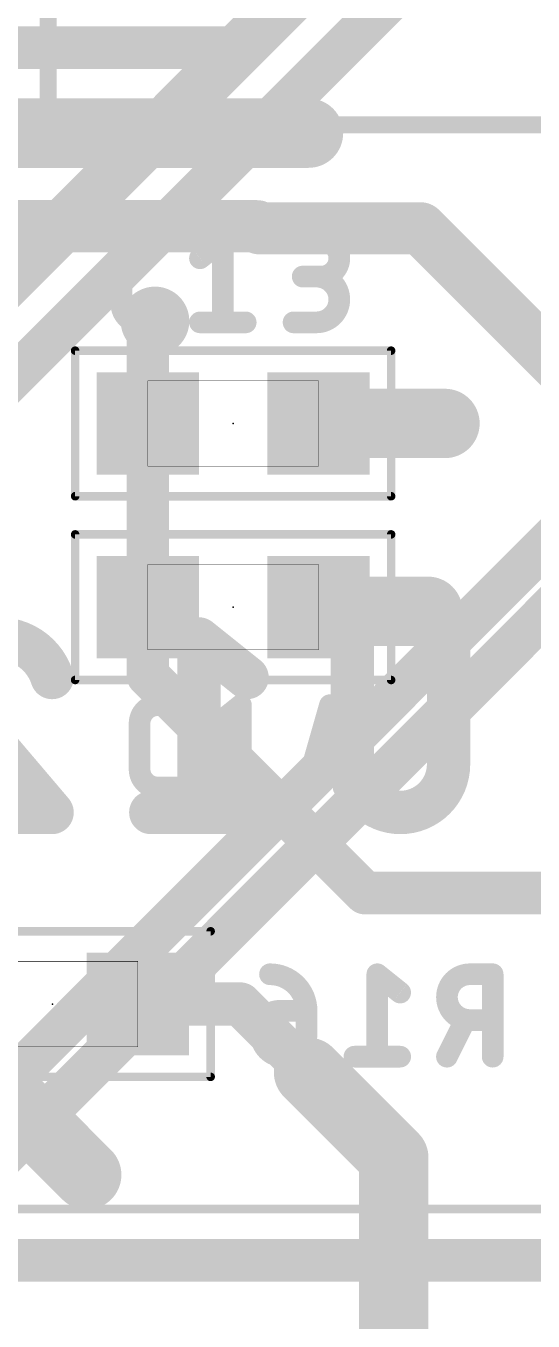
# Model space of a CAD drawing. Extents: x -4.1 to 63.7, y 1.1 to 51.7.
# Drawn here: x 28.34 to 31.32, y 14.04 to 21.63 of the extents above; entities that cross this region are included whole.
import ezdxf

# ---------------------------------------------------------------- set-up
doc = ezdxf.new("R2010")
doc.units = 0
for name, color, linetype in [('1', 12, 'CONTINUOUS'), ('15', 30, 'CONTINUOUS'), ('16', 132, 'CONTINUOUS'), ('18', 110, 'CONTINUOUS'), ('2', 41, 'CONTINUOUS'), ('22', 253, 'CONTINUOUS'), ('23', 53, 'CONTINUOUS'), ('24', 53, 'CONTINUOUS'), ('25', 253, 'CONTINUOUS'), ('26', 253, 'CONTINUOUS'), ('39', 12, 'CONTINUOUS'), ('40', 132, 'CONTINUOUS'), ('51', 253, 'CONTINUOUS'), ('52', 253, 'CONTINUOUS')]:
    doc.layers.add(name, color=color, linetype=linetype)

# ---------------------------------------------------------------- blocks, each defined once
blk = doc.blocks.new('RECT')
blk.add_solid([(-0.5, -0.5), (0.5, -0.5), (-0.5, 0.5), (0.5, 0.5)])
blk = doc.blocks.new('ROUNDV')
at = {"const_width": 0.5}
blk.add_lwpolyline([(0, -0.25, 1), (0, 0.25, 1), (0, -0.25)], format="xyb", dxfattribs=at)

msp = doc.modelspace()

# ---------------------------------------------------------------- linework, layer by layer
at = {"layer": '1'}
for points, const_width in [([(29.6, 21.5), (33.1, 25)], 0.25), ([(24.5756, 21.5), (29.6, 21.5)], 0.25), ([(30, 21), (25.5, 21)], 0.4064), ([(29.6982, 20.4552), (25.8552, 20.4552)], 0.3048), ([(29.7106, 20.4428), (30.6572, 20.4428)], 0.3048), ([(29.6982, 20.4552), (29.7106, 20.4428)], 0.254), ([(30.6572, 20.4428), (31.5, 19.6)], 0.3048), ([(29.058, 19.858), (29.1, 19.9)], 0.25), ([(29.058, 19.3), (29.058, 19.858)], 0.25), ([(30.058, 19.3), (30.8, 19.3)], 0.4064), ([(29.058, 19.3), (29.058, 18.224)], 0.25), ([(30.058, 18.224), (30.082, 18.2)], 0.4064), ([(30.082, 18.2), (30.7, 18.2)], 0.4064), ([(29.058, 18.224), (29.058, 17.824)], 0.25), ([(30.332, 16.55), (29.058, 17.824)], 0.25), ([(30.332, 16.55), (33.1, 16.55)], 0.25), ([(27.9, 15.7), (28.7, 14.9)], 0.4064)]:
    msp.add_lwpolyline(points, dxfattribs=dict(at, const_width=const_width))
for points, const_width in [([(29.6, 21.4375, 1), (29.6, 21.5625)], 0.125), ([(29.5558, 21.5442, 1), (29.6442, 21.4558)], 0.125), ([(30, 20.8984, 1), (30, 21.1016)], 0.2032), ([(29.7106, 20.519, 1), (29.7106, 20.3666)], 0.1524), ([(29.7431, 20.5001, 1), (29.6533, 20.4103)], 0.127), ([(29.6982, 20.379, 1), (29.6982, 20.5314)], 0.1524), ([(30.7111, 20.4967, 1), (30.6033, 20.3889)], 0.1524), ([(30.6572, 20.3666, 1), (30.6572, 20.519)], 0.1524), ([(29.6657, 20.3979, 1), (29.7555, 20.4877)], 0.127), ([(29.1442, 19.8558, 1), (29.0558, 19.9442)], 0.125), ([(29.1205, 19.858, 1), (28.9955, 19.858)], 0.125), ([(29.0138, 19.9022, 1), (29.1022, 19.8138)], 0.125), ([(30.058, 19.4016, 1), (30.058, 19.1984)], 0.2032), ([(30.8, 19.1984, 1), (30.8, 19.4016)], 0.2032), ([(29.1205, 19.3, 1), (28.9955, 19.3)], 0.125), ([(28.9955, 19.3, 1), (29.1205, 19.3)], 0.125), ([(30.1298, 18.2958, 1), (29.9862, 18.1522)], 0.2032), ([(30.082, 18.3016, 1), (30.082, 18.0984)], 0.2032), ([(30.0102, 18.1282, 1), (30.1538, 18.2718)], 0.2032), ([(30.7, 18.0984, 1), (30.7, 18.3016)], 0.2032), ([(29.1205, 18.224, 1), (28.9955, 18.224)], 0.125), ([(28.9955, 18.224, 1), (29.1205, 18.224)], 0.125), ([(29.1022, 17.8682, 1), (29.0138, 17.7798)], 0.125), ([(28.9955, 17.824, 1), (29.1205, 17.824)], 0.125), ([(30.332, 16.6125, 1), (30.332, 16.4875)], 0.125), ([(30.2878, 16.5058, 1), (30.3762, 16.5942)], 0.125), ([(28.6282, 14.8282, 1), (28.7718, 14.9718)], 0.2032)]:
    msp.add_lwpolyline(points, format="xyb", dxfattribs=dict(at, const_width=const_width))
at = {"layer": '15'}
for points, const_width in [([(38.6, 25.8), (14.8, 2)], 0.25), ([(16, 2.8), (37.45, 24.25)], 0.254), ([(22.3, 13.6), (30.8, 22.1)], 0.25), ([(30.1, 22), (22.4, 14.3)], 0.3048)]:
    msp.add_lwpolyline(points, dxfattribs=dict(at, const_width=const_width))
at = {"layer": '16'}
for points, const_width in [([(29, 15.9), (29.6, 15.9)], 0.254), ([(29.6, 15.9), (30, 15.5)], 0.254), ([(30, 15.5), (30.5, 15)], 0.4064), ([(30.5, 15), (30.5, 6.4)], 0.4064)]:
    msp.add_lwpolyline(points, dxfattribs=dict(at, const_width=const_width))
for points, const_width in [([(29, 15.9635, 1), (29, 15.8365)], 0.127), ([(29.6449, 15.9449, 1), (29.5551, 15.8551)], 0.127), ([(29.6, 15.8365, 1), (29.6, 15.9635)], 0.127), ([(30.0718, 15.5718, 1), (29.9282, 15.4282)], 0.2032), ([(29.9551, 15.4551, 1), (30.0449, 15.5449)], 0.127), ([(30.6016, 15, 1), (30.3984, 15)], 0.2032), ([(30.4282, 14.9282, 1), (30.5718, 15.0718)], 0.2032)]:
    msp.add_lwpolyline(points, format="xyb", dxfattribs=dict(at, const_width=const_width))
at = {"layer": '2', "const_width": 0.25}
msp.add_lwpolyline([(38.5, 14.4), (4.2, 14.4)], dxfattribs=at)
at = {"layer": '22', "const_width": 0.2}
msp.add_lwpolyline([(33.45, 14.375), (24.95, 14.375)], dxfattribs=at)
at = {"layer": '23'}
for p in [(29.558, 19.3), (29.558, 18.224)]:
    msp.add_point(p, dxfattribs=at)
at = {"layer": '24'}
msp.add_point((28.5, 15.9), dxfattribs=at)
at = {"layer": '25'}
for points, const_width in [([(29.0108, 20.3745, 0.4142), (28.9036, 20.2673)], 0.127), ([(29.0108, 20.4063, 1), (29.0108, 20.3428)], 0.0635), ([(29.0108, 20.3428, 1), (29.0108, 20.4062)], 0.0635), ([(29.1181, 20.3428, 1), (29.1181, 20.4063)], 0.0635), ([(29.5295, 20.3745, 1), (29.466, 20.3745)], 0.0635), ([(29.5176, 20.3497, 1), (29.4779, 20.3993)], 0.0635), ([(29.9123, 20.4063, 1), (29.9123, 20.3428)], 0.0635), ([(30.0732, 20.4063, 1), (30.0732, 20.3428)], 0.0635), ([(30.0732, 20.16, 1), (30.0732, 20.3745)], 0.127), ([(30.0732, 20.3428, 1), (30.0732, 20.4063)], 0.0635), ([(28.9353, 20.2673, 1), (28.8718, 20.2673)], 0.0635), ([(28.8718, 20.2673, 1), (28.9353, 20.2673)], 0.0635), ([(29.3438, 20.292, 1), (29.3835, 20.2425)], 0.0635), ([(29.9659, 20.1918, 1), (29.9659, 20.1283)], 0.0635), ([(30.0464, 19.8919, 1), (30.0464, 20.16)], 0.127), ([(30.0464, 20.1918, 1), (30.0464, 20.1283)], 0.0635), ([(30.0732, 20.1918, 1), (30.0732, 20.1283)], 0.0635), ([(30.0732, 20.1283, 1), (30.0732, 20.1918)], 0.0635), ([(28.9036, 19.9991, 0.4142), (29.0108, 19.8919)], 0.127), ([(28.9353, 19.9991, 1), (28.8718, 19.9991)], 0.0635), ([(28.8718, 19.9991, 1), (28.9353, 19.9991)], 0.0635), ([(29.0108, 19.9236, 1), (29.0108, 19.8602)], 0.0635), ([(29.0108, 19.8602, 1), (29.0108, 19.9236)], 0.0635), ([(29.1181, 19.8602, 1), (29.1181, 19.9236)], 0.0635), ([(29.3637, 19.9236, 1), (29.3637, 19.8602)], 0.0635), ([(29.6318, 19.8602, 1), (29.6318, 19.9236)], 0.0635), ([(29.9123, 19.9236, 1), (29.9123, 19.8602)], 0.0635), ([(30.0464, 19.9236, 1), (30.0464, 19.8602)], 0.0635), ([(30.0464, 19.8602, 1), (30.0464, 19.9236)], 0.0635), ([(29.466, 19.8919, 1), (29.5295, 19.8919)], 0.0635), ([(29.1168, 17.6505, 0.4142), (29.0096, 17.5433)], 0.127), ([(29.1168, 17.6822, 1), (29.1168, 17.6188)], 0.0635), ([(29.1168, 17.6188, 1), (29.1168, 17.6822)], 0.0635), ([(29.2241, 17.6188, 1), (29.2241, 17.6822)], 0.0635), ([(29.6355, 17.6505, 1), (29.572, 17.6505)], 0.0635), ([(29.6236, 17.6257, 1), (29.5839, 17.6753)], 0.0635), ([(30.1561, 17.6418, 1), (30.095, 17.6592)], 0.0635), ([(29.0413, 17.5433, 1), (28.9778, 17.5433)], 0.0635), ([(29.4498, 17.568, 1), (29.4895, 17.5185)], 0.0635), ([(28.9778, 17.5433, 1), (29.0413, 17.5433)], 0.0635), ([(30.2377, 17.3824, 1), (30.1742, 17.3824)], 0.0635), ([(29.0413, 17.2751, 1), (28.9778, 17.2751)], 0.0635), ([(28.9778, 17.2751, 1), (29.0413, 17.2751)], 0.0635), ([(29.0096, 17.2751, 0.4142), (29.1168, 17.1679)], 0.127), ([(30.0183, 17.3069, 1), (30.0183, 17.2434)], 0.0635), ([(29.9878, 17.2839, 1), (30.0488, 17.2664)], 0.0635), ([(30.2864, 17.2434, 1), (30.2864, 17.3069)], 0.0635), ([(29.1168, 17.1996, 1), (29.1168, 17.1362)], 0.0635), ([(29.1168, 17.1362, 1), (29.1168, 17.1996)], 0.0635), ([(29.2241, 17.1362, 1), (29.2241, 17.1996)], 0.0635), ([(29.4697, 17.1996, 1), (29.4697, 17.1362)], 0.0635), ([(29.7378, 17.1362, 1), (29.7378, 17.1996)], 0.0635), ([(29.572, 17.1679, 1), (29.6355, 17.1679)], 0.0635), ([(30.1742, 17.1679, 1), (30.2377, 17.1679)], 0.0635)]:
    msp.add_lwpolyline(points, format="xyb", dxfattribs=dict(at, const_width=const_width))
at = {"layer": '25', "const_width": 0.127}
for points in [[(29.0108, 20.3745), (29.1181, 20.3745)], [(29.3637, 20.2673), (29.4977, 20.3745)], [(29.4977, 20.3745), (29.4977, 19.8919)], [(29.9123, 20.3745), (30.0732, 20.3745)], [(28.9036, 19.9991), (28.9036, 20.2673)], [(30.0732, 20.16), (29.9659, 20.16)], [(29.1181, 19.8919), (29.0108, 19.8919)], [(29.3637, 19.8919), (29.6318, 19.8919)], [(29.9123, 19.8919), (30.0464, 19.8919)], [(29.1168, 17.6505), (29.2241, 17.6505)], [(29.4697, 17.5433), (29.6037, 17.6505)], [(29.6037, 17.6505), (29.6037, 17.1679)], [(30.1255, 17.6505), (30.0183, 17.2751)], [(29.0096, 17.2751), (29.0096, 17.5433)], [(30.206, 17.3824), (30.206, 17.1679)], [(30.0183, 17.2751), (30.2864, 17.2751)], [(29.2241, 17.1679), (29.1168, 17.1679)], [(29.4697, 17.1679), (29.7378, 17.1679)]]:
    msp.add_lwpolyline(points, dxfattribs=at)
at = {"layer": '26'}
for points, const_width in [([(28.4968, 17.8122, 0.3252), (28.1863, 18.038)], 0.254), ([(29.4211, 18.038, 1), (29.294, 18.038)], 0.127), ([(29.3972, 18.0876, 1), (29.3179, 17.9884)], 0.127), ([(30.3199, 18.038, 1), (30.1929, 18.038)], 0.127), ([(30.8844, 18.038, 1), (30.7574, 18.038)], 0.127), ([(29.6001, 17.7626, 1), (29.6794, 17.8618)], 0.127), ([(28.4364, 17.7927, 1), (28.5572, 17.8318)], 0.127), ([(30.2564, 17.3042, 1), (30.8209, 17.3042)], 0.254), ([(30.3199, 17.3042, 1), (30.1929, 17.3042)], 0.127), ([(30.8844, 17.3042, 1), (30.7574, 17.3042)], 0.127), ([(30.1929, 17.3042, 1), (30.3199, 17.3042)], 0.127), ([(30.7574, 17.3042, 1), (30.8844, 17.3042)], 0.127), ([(28.4968, 16.9585, 1), (28.4968, 17.0855)], 0.127), ([(29.0753, 17.0855, 1), (29.0753, 16.9585)], 0.127), ([(29.6398, 16.9585, 1), (29.6398, 17.0855)], 0.127), ([(28.4484, 16.9809, 1), (28.5452, 17.0631)], 0.127), ([(29.294, 17.022, 1), (29.4211, 17.022)], 0.127), ([(29.9886, 15.86, 0.4142), (29.7741, 16.0745)], 0.127), ([(29.7741, 16.1062, 1), (29.7741, 16.0427)], 0.0635), ([(30.423, 16.0993, 1), (30.3834, 16.0497)], 0.0635), ([(30.4349, 16.0745, 1), (30.3714, 16.0745)], 0.0635), ([(30.9455, 16.0745, 1), (30.9455, 15.8064)], 0.127), ([(30.9455, 16.1062, 1), (30.9455, 16.0428)], 0.0635), ([(30.9455, 16.0428, 1), (30.9455, 16.1062)], 0.0635), ([(31.1113, 16.0745, 1), (31.0478, 16.0745)], 0.0635), ([(31.0795, 16.0428, 1), (31.0795, 16.1062)], 0.0635), ([(30.5174, 15.9425, 1), (30.5571, 15.992)], 0.0635), ([(29.8277, 15.86, 0.4142), (29.7205, 15.7528)], 0.127), ([(29.8277, 15.8918, 1), (29.8277, 15.8283)], 0.0635), ([(29.8277, 15.8283, 1), (29.8277, 15.8918)], 0.0635), ([(30.0204, 15.86, 1), (29.9569, 15.86)], 0.0635), ([(29.9569, 15.86, 1), (30.0204, 15.86)], 0.0635), ([(29.9886, 15.8283, 1), (29.9886, 15.8918)], 0.0635), ([(30.947, 15.7922, 1), (30.8902, 15.8206)], 0.0635), ([(30.9455, 15.8381, 1), (30.9455, 15.7746)], 0.0635), ([(30.9455, 15.7746, 1), (30.9455, 15.8381)], 0.0635), ([(31.0795, 15.7746, 1), (31.0795, 15.8381)], 0.0635), ([(29.7522, 15.7528, 1), (29.6887, 15.7528)], 0.0635), ([(29.7205, 15.726, 1), (29.9886, 15.726)], 0.127), ([(29.7522, 15.726, 1), (29.6887, 15.726)], 0.0635), ([(29.6887, 15.7528, 1), (29.7522, 15.7528)], 0.0635), ([(30.0204, 15.726, 1), (29.9569, 15.726)], 0.0635), ([(29.6887, 15.726, 1), (29.7522, 15.726)], 0.0635), ([(29.9569, 15.726, 1), (30.0204, 15.726)], 0.0635), ([(30.2691, 15.6237, 1), (30.2691, 15.5602)], 0.0635), ([(30.5372, 15.5602, 1), (30.5372, 15.6237)], 0.0635), ([(30.783, 15.6061, 1), (30.8398, 15.5777)], 0.0635), ([(30.3714, 15.5919, 1), (30.4349, 15.5919)], 0.0635), ([(31.0478, 15.5919, 1), (31.1113, 15.5919)], 0.0635)]:
    msp.add_lwpolyline(points, format="xyb", dxfattribs=dict(at, const_width=const_width))
for points, const_width in [([(29.6398, 17.8122), (29.3575, 18.038)], 0.254), ([(29.3575, 18.038), (29.3575, 17.022)], 0.254), ([(30.2564, 17.3042), (30.2564, 18.038)], 0.254), ([(30.8209, 18.038), (30.8209, 17.3042)], 0.254), ([(28.017, 17.5864), (28.4968, 17.022)], 0.254), ([(28.4968, 17.022), (27.9323, 17.022)], 0.254), ([(29.6398, 17.022), (29.0753, 17.022)], 0.254), ([(30.5372, 15.9673), (30.4032, 16.0745)], 0.127), ([(30.4032, 16.0745), (30.4032, 15.5919)], 0.127), ([(31.0795, 16.0745), (30.9455, 16.0745)], 0.127), ([(31.0795, 15.5919), (31.0795, 16.0745)], 0.127), ([(29.9886, 15.86), (29.8277, 15.86)], 0.127), ([(29.9886, 15.726), (29.9886, 15.86)], 0.127), ([(30.8114, 15.5919), (30.9186, 15.8064)], 0.127), ([(30.9455, 15.8064), (31.0795, 15.8064)], 0.127), ([(29.7205, 15.7528), (29.7205, 15.726)], 0.127), ([(30.5372, 15.5919), (30.2691, 15.5919)], 0.127)]:
    msp.add_lwpolyline(points, dxfattribs=dict(at, const_width=const_width))
at = {"layer": '39', "const_width": 0.05}
for points in [[(30.4842, 19.7262), (28.6318, 19.7262)], [(28.6318, 19.7262), (28.6318, 18.8738)], [(30.4842, 18.8738), (30.4842, 19.7262)], [(28.6318, 18.8738), (30.4842, 18.8738)], [(30.4842, 18.6502), (28.6318, 18.6502)], [(28.6318, 18.6502), (28.6318, 17.7978)], [(30.4842, 17.7978), (30.4842, 18.6502)], [(28.6318, 17.7978), (30.4842, 17.7978)]]:
    msp.add_lwpolyline(points, dxfattribs=at)
at = {"layer": '39', "const_width": 0.025}
for points in [[(28.6318, 19.7387, 1), (28.6318, 19.7137)], [(28.6443, 19.7262, 1), (28.6193, 19.7262)], [(30.4967, 19.7262, 1), (30.4717, 19.7262)], [(30.4842, 19.7137, 1), (30.4842, 19.7387)], [(28.6318, 18.8863, 1), (28.6318, 18.8613)], [(28.6193, 18.8738, 1), (28.6443, 18.8738)], [(30.4717, 18.8738, 1), (30.4967, 18.8738)], [(30.4842, 18.8613, 1), (30.4842, 18.8863)], [(28.6318, 18.6627, 1), (28.6318, 18.6377)], [(28.6443, 18.6502, 1), (28.6193, 18.6502)], [(30.4967, 18.6502, 1), (30.4717, 18.6502)], [(30.4842, 18.6377, 1), (30.4842, 18.6627)], [(28.6318, 17.8103, 1), (28.6318, 17.7853)], [(28.6193, 17.7978, 1), (28.6443, 17.7978)], [(30.4717, 17.7978, 1), (30.4967, 17.7978)], [(30.4842, 17.7853, 1), (30.4842, 17.8103)]]:
    msp.add_lwpolyline(points, format="xyb", dxfattribs=at)
at = {"layer": '40', "const_width": 0.05}
for points in [[(27.5738, 16.3262), (29.4262, 16.3262)], [(29.4262, 16.3262), (29.4262, 15.4738)], [(29.4262, 15.4738), (27.5738, 15.4738)]]:
    msp.add_lwpolyline(points, dxfattribs=at)
at = {"layer": '40', "const_width": 0.025}
for points in [[(29.4387, 16.3262, 1), (29.4137, 16.3262)], [(29.4262, 16.3137, 1), (29.4262, 16.3387)], [(29.4137, 15.4738, 1), (29.4387, 15.4738)], [(29.4262, 15.4613, 1), (29.4262, 15.4863)]]:
    msp.add_lwpolyline(points, format="xyb", dxfattribs=at)
at = {"layer": '51', "const_width": 0.0025}
for points in [[(29.058, 19.05), (29.058, 19.55)], [(29.058, 19.55), (30.058, 19.55)], [(30.058, 19.55), (30.058, 19.05)], [(30.058, 19.05), (29.058, 19.05)], [(29.058, 17.974), (29.058, 18.474)], [(29.058, 18.474), (30.058, 18.474)], [(30.058, 18.474), (30.058, 17.974)], [(30.058, 17.974), (29.058, 17.974)]]:
    msp.add_lwpolyline(points, dxfattribs=at)
at = {"layer": '51', "const_width": 0.0013}
for points in [[(29.0586, 19.55, 1), (29.0574, 19.55)], [(29.058, 19.5506, 1), (29.058, 19.5494)], [(30.0586, 19.55, 1), (30.0574, 19.55)], [(30.058, 19.5494, 1), (30.058, 19.5506)], [(29.058, 19.0506, 1), (29.058, 19.0494)], [(29.0574, 19.05, 1), (29.0586, 19.05)], [(30.0574, 19.05, 1), (30.0586, 19.05)], [(30.058, 19.0494, 1), (30.058, 19.0506)], [(29.0586, 18.474, 1), (29.0574, 18.474)], [(29.058, 18.4746, 1), (29.058, 18.4734)], [(30.0586, 18.474, 1), (30.0574, 18.474)], [(30.058, 18.4734, 1), (30.058, 18.4746)], [(29.058, 17.9746, 1), (29.058, 17.9734)], [(30.058, 17.9734, 1), (30.058, 17.9746)], [(29.0574, 17.974, 1), (29.0586, 17.974)], [(30.0574, 17.974, 1), (30.0586, 17.974)]]:
    msp.add_lwpolyline(points, format="xyb", dxfattribs=at)
at = {"layer": '52'}
for points, const_width in [([(28.474, 24.899), (28.474, 21.049)], 0.1), ([(28.474, 21.049), (32.874, 21.049)], 0.1), ([(29, 16.15), (28, 16.15)], 0.0025), ([(29, 15.65), (29, 16.15)], 0.0025), ([(28, 15.65), (29, 15.65)], 0.0025), ([(36.1, 14.7), (22.3, 14.7)], 0.05), ([(33.7, 14.375), (24.7, 14.375)], 0.1)]:
    msp.add_lwpolyline(points, dxfattribs=dict(at, const_width=const_width))
for points, const_width in [([(28.474, 21.074, 1), (28.474, 21.024)], 0.05), ([(28.449, 21.049, 1), (28.499, 21.049)], 0.05), ([(29.0006, 16.15, 1), (28.9994, 16.15)], 0.0013), ([(29, 16.1494, 1), (29, 16.1506)], 0.0013), ([(28.9994, 15.65, 1), (29.0006, 15.65)], 0.0013), ([(29, 15.6494, 1), (29, 15.6506)], 0.0013)]:
    msp.add_lwpolyline(points, format="xyb", dxfattribs=dict(at, const_width=const_width))

# ---------------------------------------------------------------- block references
at = {"layer": '1', "xscale": 0.6, "yscale": 0.6}
for p in [(29.058, 19.3), (30.058, 19.3), (29.058, 18.224), (30.058, 18.224)]:
    msp.add_blockref('RECT', p, dxfattribs=at)
at = {"layer": '16', "xscale": 0.6, "yscale": 0.6}
msp.add_blockref('RECT', (29, 15.9), dxfattribs=at)
at = {"layer": '18', "xscale": 0.4024, "yscale": 0.4024}
for p in [(30, 21), (30, 21), (29.1, 19.9), (29.1, 19.9), (30.8, 19.3), (30.8, 19.3), (30.7, 18.2), (30.7, 18.2), (28.7, 14.9), (28.7, 14.9)]:
    msp.add_blockref('ROUNDV', p, dxfattribs=at)
at = {"layer": '51', "xscale": 0.2, "yscale": 0.5}
for p in [(29.158, 19.3), (29.158, 18.224)]:
    msp.add_blockref('RECT', p, dxfattribs=at)
at = {"layer": '51', "xscale": 0.2, "yscale": 0.5, "rotation": 180}
for p in [(29.958, 19.3), (29.958, 18.224)]:
    msp.add_blockref('RECT', p, dxfattribs=at)
at = {"layer": '52', "xscale": 0.2, "yscale": 0.5, "rotation": 180}
msp.add_blockref('RECT', (28.9, 15.9), dxfattribs=at)

doc.saveas('drawing.dxf')
